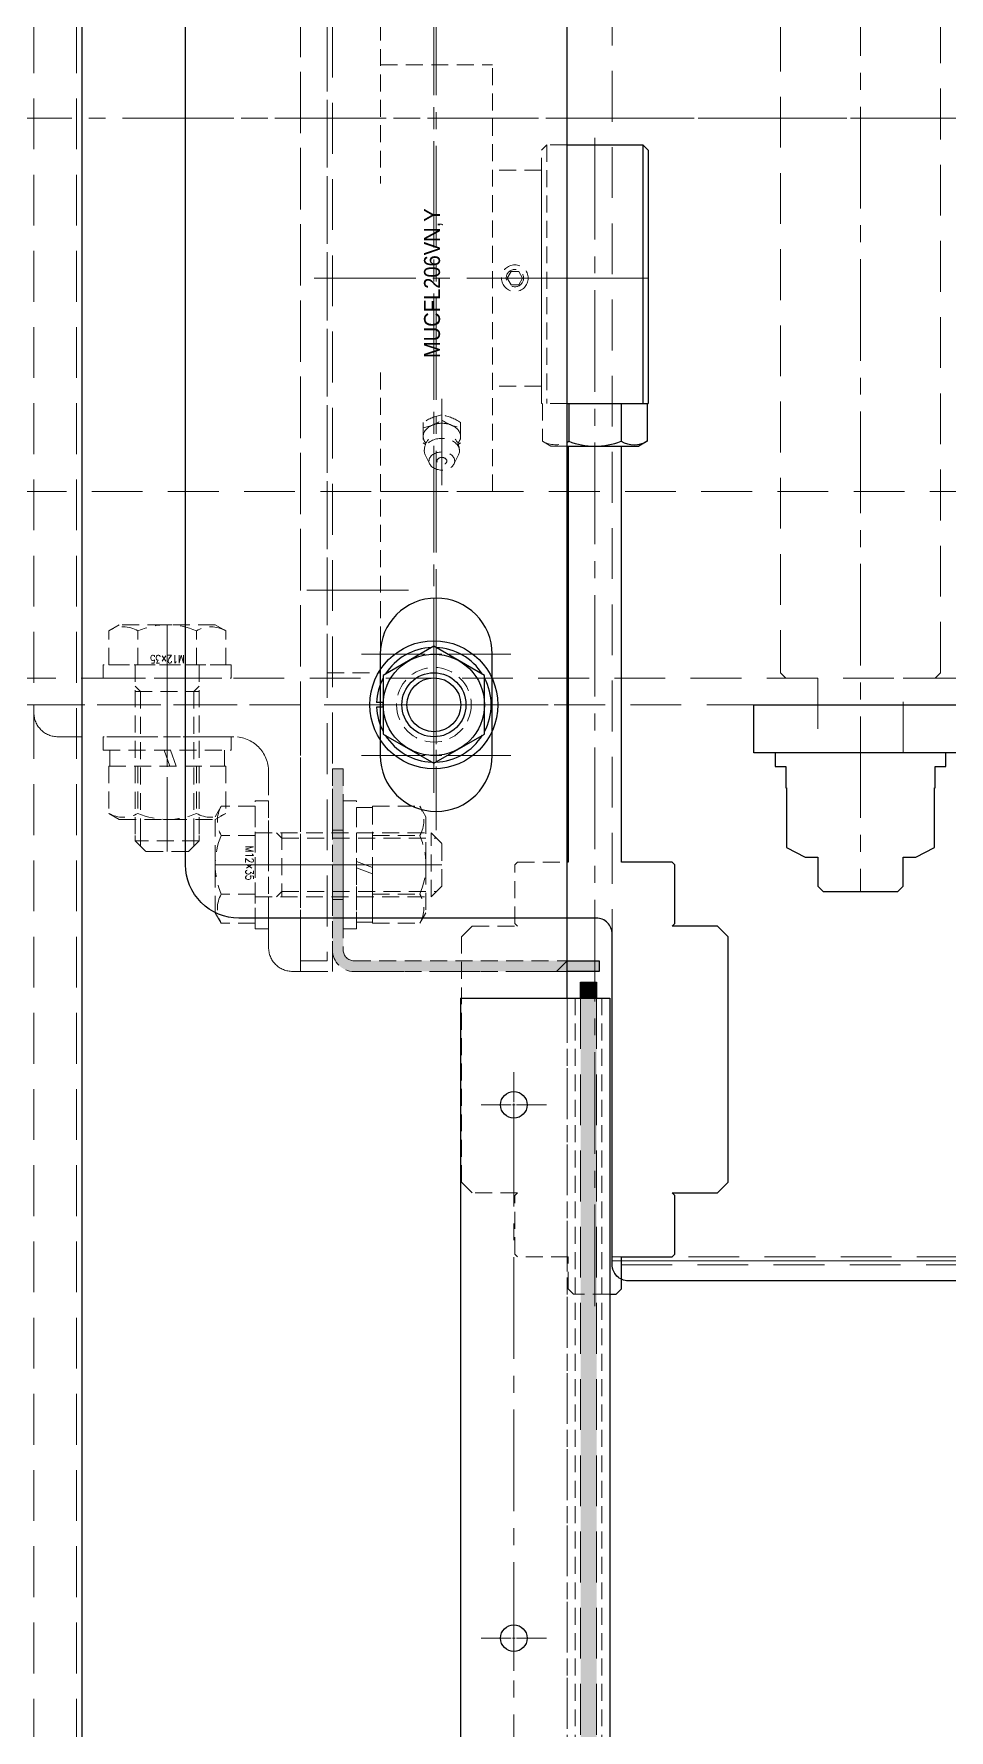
# Model space of a CAD drawing. Header units: millimetres. Extents: x 0 to 51411, y 0 to 16902.
# Drawn here: x 5429.5 to 5601.1, y 14788.7 to 15106.7 of the extents above; entities that cross this region are included whole.
import ezdxf

# ---------------------------------------------------------------- set-up
doc = ezdxf.new("R2010")
doc.units = ezdxf.units.MM
doc.linetypes.add('CENTER2', pattern=[28.575, 19.05, -3.175, 3.175, -3.175])
doc.linetypes.add('HIDDEN2', pattern=[4.7625, 3.175, -1.5875])
for name, color, linetype, lineweight in [('01_外形線', 7, 'Continuous', 25), ('03_かくれ線', 6, 'HIDDEN2', 13), ('04_中心線', 1, 'CENTER2', 9)]:
    doc.layers.add(name, color=color, linetype=linetype, lineweight=lineweight)
doc.layers.add('10_補助線', color=8, linetype='Continuous', lineweight=13, plot=False)
doc.styles.get("Standard").update_dxf_attribs({"font": 'arial.ttf'})
doc.styles.add('寸法用', font='simplex.shx', dxfattribs={"width": 0.8, "bigfont": '@extfont2.shx'})

# ---------------------------------------------------------------- blocks, each defined once
blk = doc.blocks.new('*U1484')
at = {"layer": '04_中心線', "color": 0, "linetype": 'CENTER2', "transparency": 16777216}
for p, q in [((0, 1.4), (0, 10.5)), ((-10.5, 0), (-1.4, 0)), ((1.4, 0), (10.5, 0)), ((0, -10.5), (0, -1.4))]:
    blk.add_line(p, q, dxfattribs=at)
at = {"layer": '04_中心線', "color": 0, "linetype": 'Continuous', "transparency": 16777216}
for p, q in [((-0.7, 0), (0.7, 0)), ((0, -0.7), (0, 0.7))]:
    blk.add_line(p, q, dxfattribs=at)
blk = doc.blocks.new('*U1505')
at = {"layer": '04_中心線', "color": 0, "linetype": 'CENTER2', "transparency": 16777216}
for p, q in [((0, 2.6), (0, 16.5)), ((-16.5, 0), (-2.6, 0)), ((2.6, 0), (16.5, 0)), ((0, -16.5), (0, -2.6))]:
    blk.add_line(p, q, dxfattribs=at)
at = {"layer": '04_中心線', "color": 0, "linetype": 'Continuous', "transparency": 16777216}
for p, q in [((-1.3, 0), (1.3, 0)), ((0, -1.3), (0, 1.3))]:
    blk.add_line(p, q, dxfattribs=at)
blk = doc.blocks.new('*U1437')
at = {"layer": '04_中心線', "color": 0, "linetype": 'CENTER2', "transparency": 16777216}
for p, q in [((0, 0.52), (0, 6.11)), ((-6.11, 0), (-0.52, 0)), ((0.52, 0), (6.11, 0)), ((0, -6.11), (0, -0.52))]:
    blk.add_line(p, q, dxfattribs=at)
at = {"layer": '04_中心線', "color": 0, "linetype": 'Continuous', "transparency": 16777216}
for p, q in [((-0.26, 0), (0.26, 0)), ((0, -0.26), (0, 0.26))]:
    blk.add_line(p, q, dxfattribs=at)
blk = doc.blocks.new('*U1438')
at = {"layer": '04_中心線', "color": 0, "linetype": 'CENTER2', "transparency": 16777216}
for p, q in [((0, 0.52), (0, 6.11)), ((-6.11, 0), (-0.52, 0)), ((0.52, 0), (6.11, 0)), ((0, -6.11), (0, -0.52))]:
    blk.add_line(p, q, dxfattribs=at)
at = {"layer": '04_中心線', "color": 0, "linetype": 'Continuous', "transparency": 16777216}
for p, q in [((-0.26, 0), (0.26, 0)), ((0, -0.26), (0, 0.26))]:
    blk.add_line(p, q, dxfattribs=at)
blk = doc.blocks.new('*U1863')
at = {"layer": '04_中心線', "color": 0, "linetype": 'CENTER2', "transparency": 16777216}
for p, q in [((0, 2.1), (0, 14)), ((-14, 0), (-2.1, 0)), ((2.1, 0), (14, 0)), ((0, -14), (0, -2.1))]:
    blk.add_line(p, q, dxfattribs=at)
at = {"layer": '04_中心線', "color": 0, "linetype": 'Continuous', "transparency": 16777216}
for p, q in [((-1.05, 0), (1.05, 0)), ((0, -1.05), (0, 1.05))]:
    blk.add_line(p, q, dxfattribs=at)
blk = doc.blocks.new('*U1864')
at = {"layer": '04_中心線', "color": 0, "linetype": 'CENTER2', "transparency": 16777216}
for p, q in [((0, 2.1), (0, 14)), ((-14, 0), (-2.1, 0)), ((2.1, 0), (14, 0)), ((0, -14), (0, -2.1))]:
    blk.add_line(p, q, dxfattribs=at)
at = {"layer": '04_中心線', "color": 0, "linetype": 'Continuous', "transparency": 16777216}
for p, q in [((-1.05, 0), (1.05, 0)), ((0, -1.05), (0, 1.05))]:
    blk.add_line(p, q, dxfattribs=at)

msp = doc.modelspace()

# ---------------------------------------------------------------- hatches: boundary and pattern name
at = {"transparency": 33554483}
h = msp.add_hatch(color=256, dxfattribs=at)
h.dxf.hatch_style = 1
h.paths.add_polyline_path([(5529.467, 14930.91), (5529.467, 14932.91), (5535.467, 14932.91), (5535.467, 14930.91)])
h = msp.add_hatch(color=256, dxfattribs=at)
h.dxf.hatch_style = 1
h.paths.add_polyline_path([(5531.964, 14925.9), (5531.964, 14928.9), (5534.964, 14928.9), (5534.964, 14925.9)])
at = {"layer": '03_かくれ線', "transparency": 33554495}
h = msp.add_hatch(color=256, dxfattribs=at)
h.dxf.hatch_style = 1
h.paths.add_polyline_path([(5485.467, 14934.91), (5485.467, 14968.91), (5487.467, 14968.91), (5487.467, 14934.91, 0.4142136), (5489.467, 14932.91), (5529.467, 14932.91), (5529.467, 14930.91), (5489.467, 14930.91, -0.4142136)])
h = msp.add_hatch(color=256, dxfattribs=at)
h.dxf.hatch_style = 1
h.paths.add_polyline_path([(5531.964, 13465.9), (5531.964, 14925.9), (5534.964, 14925.9), (5534.964, 13465.9)])

# ---------------------------------------------------------------- linework, layer by layer
for points in [[(5529.453, 14932.91), (5535.467, 14932.91), (5535.467, 14930.91), (5529.519, 14930.91)], [(5531.964, 14925.9), (5531.964, 14928.9), (5534.964, 14928.9), (5534.964, 14925.9)]]:
    msp.add_lwpolyline(points)
at = {"layer": '01_外形線'}
for p, q in [((5438.467, 15402.91), (5438.467, 13798.91)), ((5529.467, 14925.9), (5529.467, 15255.9)), ((5529.467, 15085.91), (5543.667, 15085.91)), ((5543.667, 15085.91), (5544.667, 15084.91)), ((5543.667, 15085.91), (5543.667, 15037.41)), ((5544.667, 15084.91), (5544.667, 15037.41)), ((5535.467, 14932.91), (5535.467, 14930.91)), ((5509.467, 14925.9), (5537.467, 14925.9)), ((5509.467, 14925.9), (5509.467, 14385.9)), ((5537.467, 14925.9), (5537.467, 14385.9))]:
    msp.add_line(p, q, dxfattribs=at)
at = {"layer": '01_外形線', "color": 2}
msp.add_lwpolyline([(6040.849, 14872.91), (5540.909, 14872.91, -0.4142136), (5537.909, 14875.91), (5537.909, 14937.91, 0.4142136), (5534.909, 14940.91), (5467.909, 14940.91, -0.4142136), (5457.909, 14950.91), (5457.909, 15230.91, -0.4142136), (5467.909, 15240.91), (5534.909, 15240.91, 0.4142136), (5537.909, 15243.91), (5537.909, 15305.91, -0.4142136), (5540.909, 15308.91), (6040.849, 15308.91)], format="xyb", dxfattribs=at)
at = {"layer": '01_外形線'}
for points in [[(5529.467, 15037.41), (5544.667, 15037.41)], [(5529.759, 15037.41), (5529.759, 15030.314)], [(5539.574, 15037.41), (5539.574, 15030.314)], [(5544.482, 15037.41), (5544.482, 15030.314)], [(5544.482, 15030.314), (5542.917, 15029.41)], [(5529.467, 15029.41), (5542.917, 15029.41)], [(5529.667, 15029.41), (5529.667, 14951.41), (5529.467, 14951.41)], [(5537.467, 14870.41), (5538.667, 14870.41), (5539.667, 14871.41), (5539.667, 14877.41), (5549.167, 14877.41), (5549.667, 14877.91), (5549.667, 14888.91), (5549.167, 14889.41), (5557.667, 14889.41), (5559.667, 14891.41), (5559.667, 14937.41), (5557.667, 14939.41), (5549.167, 14939.41), (5549.667, 14939.91), (5549.667, 14950.91), (5549.167, 14951.41), (5539.667, 14951.41), (5539.667, 15029.41)], [(5504.467, 14991.88), (5494.967, 14986.395)], [(5513.967, 14986.395), (5504.467, 14991.88)], [(5494.967, 14986.395), (5494.967, 14975.425)], [(5513.967, 14975.425), (5513.967, 14986.395)], [(5494.967, 14981.36), (5493.726, 14981.36)], [(5494.967, 14980.46), (5493.726, 14980.46)], [(5494.967, 14975.425), (5504.467, 14969.94)], [(5504.467, 14969.94), (5513.967, 14975.425)], [(5576.467, 14971.91), (5568.467, 14971.91), (5568.467, 14969.31), (5570.467, 14969.31), (5570.467, 14965.31), (5570.617, 14965.31), (5570.618, 14954.165), (5574.08, 14952.31), (5576.467, 14952.31), (5576.467, 14946.91), (5577.467, 14945.91), (5591.467, 14945.91), (5592.467, 14946.91), (5592.467, 14952.31), (5594.854, 14952.31), (5598.316, 14954.165), (5598.316, 14965.31), (5598.467, 14965.31), (5598.467, 14969.31), (5600.467, 14969.31), (5600.467, 14971.91), (5592.465, 14971.91)]]:
    msp.add_lwpolyline(points, dxfattribs=at)
for points in [[(5529.759, 15030.314, 0.1841118), (5539.574, 15030.314)], [(5539.574, 15030.314, 0.2679491), (5544.482, 15030.314)], [(5504.074, 14991.653, 0.248452), (5495.36, 14986.622)], [(5513.574, 14986.622, 0.248452), (5504.86, 14991.653)], [(5494.967, 14985.941, 0.1117542), (5493.726, 14981.36)], [(5513.967, 14975.879, 0.248452), (5513.967, 14985.941)], [(5493.726, 14980.46, 0.1117542), (5494.967, 14975.879)], [(5495.36, 14975.198, 0.248452), (5504.074, 14970.167)], [(5504.86, 14970.167, 0.248452), (5513.574, 14975.198)]]:
    msp.add_lwpolyline(points, format="xyb", dxfattribs=at)
at = {"layer": '01_外形線', "color": 2}
msp.add_lwpolyline([(5494.409, 14990.41), (5494.409, 14971.41, 1), (5515.409, 14971.41), (5515.409, 14990.41, 1)], format="xyb", close=True, dxfattribs=at)
at = {"layer": '01_外形線'}
msp.add_lwpolyline([(5776.717, 14980.91), (5776.717, 14971.91), (5564.467, 14971.91), (5564.467, 14980.91)], close=True, dxfattribs=at)
for centre, radius in [((5504.467, 14980.91), 12), ((5504.467, 14980.91), 9.5), ((5504.467, 14980.91), 6), ((5504.467, 14980.91), 5.053), ((5519.467, 14905.9), 2.5), ((5519.467, 14805.9), 2.5)]:
    msp.add_circle(centre, radius, dxfattribs=at)
msp.add_arc((5527.306, 15034.564), 4.907, 296.12868, 299.99999, dxfattribs=at)
at = {"layer": '03_かくれ線', "ltscale": 3}
for p, q in [((5429.467, 15408.91), (5429.467, 13792.91)), ((5437.467, 15408.91), (5437.467, 13792.91)), ((5485.467, 15250.91), (5485.467, 14930.91)), ((5529.467, 13445.9), (5529.467, 14925.9)), ((5531.964, 14925.9), (5531.964, 13465.9)), ((5534.964, 14925.9), (5534.964, 13465.9))]:
    msp.add_line(p, q, dxfattribs=at)
at = {"layer": '03_かくれ線'}
for p, q in [((5484.467, 15127.664), (5484.467, 15060.91)), ((5494.467, 15127.664), (5494.467, 15078.615)), ((5494.467, 15100.91), (5515.467, 15100.91)), ((5515.467, 15020.91), (5515.467, 15100.91)), ((5524.667, 15084.91), (5525.667, 15085.91)), ((5524.667, 15037.41), (5524.667, 15084.91)), ((5525.667, 15085.91), (5525.667, 15037.41)), ((5529.467, 15085.91), (5525.667, 15085.91)), ((5524.667, 15081.16), (5515.467, 15081.16)), ((5524.667, 15081.16), (5524.667, 15040.66)), ((5518.224, 15060.91), (5518.945, 15062.16)), ((5518.945, 15062.16), (5520.389, 15062.16)), ((5520.389, 15062.16), (5521.11, 15060.91)), ((5484.467, 15060.91), (5484.467, 14994.156)), ((5518.945, 15059.66), (5518.224, 15060.91)), ((5520.389, 15059.66), (5518.945, 15059.66)), ((5521.11, 15060.91), (5520.389, 15059.66)), ((5494.467, 15043.205), (5494.467, 14994.156)), ((5524.667, 15040.66), (5515.467, 15040.66)), ((5529.467, 15037.41), (5524.667, 15037.41)), ((5502.467, 15033.834), (5502.467, 15030.004)), ((5502.467, 15032.861), (5502.467, 15033.834)), ((5505.967, 15034.29), (5505.967, 15035.262)), ((5509.467, 15033.834), (5509.467, 15030.004)), ((5509.467, 15032.861), (5509.467, 15033.834)), ((5502.467, 15030.004), (5502.898, 15029.736)), ((5509.467, 15030.004), (5509.036, 15029.736)), ((5503.704, 15026.05), (5502.856, 15027.747)), ((5508.23, 15026.05), (5509.078, 15027.747)), ((5526.417, 15029.41), (5529.467, 15029.41)), ((5494.467, 15020.91), (5515.467, 15020.91)), ((5484.467, 14986.91), (5484.467, 14994.156)), ((5494.467, 14986.91), (5494.467, 14994.156)), ((5484.467, 14986.91), (5494.467, 14986.91)), ((5485.467, 14968.91), (5485.467, 14934.91)), ((5487.467, 14968.91), (5485.467, 14968.91)), ((5487.467, 14968.91), (5487.467, 14934.91)), ((5485.467, 14957.41), (5487.467, 14957.41)), ((5485.467, 14944.41), (5487.467, 14944.41)), ((5489.467, 14932.91), (5529.453, 14932.91)), ((5489.467, 14930.91), (5529.519, 14930.91)), ((5529.467, 14925.9), (5529.467, 14385.9)), ((5530.967, 14925.9), (5530.967, 14385.9)), ((5535.967, 14925.9), (5535.967, 14385.9))]:
    msp.add_line(p, q, dxfattribs=at)
at = {"layer": '03_かくれ線', "ltscale": 3, "transparency": 33554559}
msp.add_line((3209.467, 14985.91), (5779.467, 14985.91), dxfattribs=at)
at = {"layer": '03_かくれ線', "color": 2, "ltscale": 3}
for points in [[(5540.909, 15308.91), (5831.909, 15308.91, -0.4142136), (5833.909, 15306.91), (5833.909, 15300.91), (5837.909, 15300.91), (5837.909, 14880.91), (5833.909, 14880.91), (5833.909, 14874.91, -0.4142136), (5831.909, 14872.91), (5540.909, 14872.91, -0.4142136), (5537.909, 14875.91), (5537.909, 15305.91, -0.4142136)], [(5537.909, 14877.41), (6034.909, 14877.41, 0.4142136), (6036.409, 14878.91), (6036.409, 15302.91, 0.4142136), (6034.909, 15304.41), (5537.909, 15304.41), (5537.909, 15305.91), (6034.909, 15305.91, -0.4142136), (6037.909, 15302.91), (6037.909, 14878.91, -0.4142136), (6034.909, 14875.91), (5537.909, 14875.91)]]:
    msp.add_lwpolyline(points, format="xyb", close=True, dxfattribs=at)
at = {"layer": '03_かくれ線', "ltscale": 3}
msp.add_lwpolyline([(5479.467, 15250.91), (5527.467, 15250.91), (5529.467, 15248.91), (5529.467, 14932.91), (5527.467, 14930.91), (5479.467, 14930.91), (5479.467, 15250.91)], dxfattribs=at)
msp.add_lwpolyline([(5484.467, 15248.91), (5484.467, 14932.91), (5479.467, 14932.91), (5479.467, 15248.91)], close=True, dxfattribs=at)
at = {"layer": '03_かくれ線', "ltscale": 3, "transparency": 33554559}
for points in [[(5576.467, 15209.91), (5576.467, 15195.91), (5570.467, 15195.91), (5569.467, 15194.91), (5569.467, 14986.91), (5570.467, 14985.91), (5576.467, 14985.91), (5576.467, 14971.91)], [(5592.465, 14971.91), (5592.467, 14985.91), (5598.467, 14985.91), (5599.467, 14986.91), (5599.467, 15194.91), (5598.467, 15195.91), (5592.467, 15195.91), (5592.467, 15209.91)], [(3209.467, 15018.91), (3211.467, 15020.91), (5777.467, 15020.91), (5779.467, 15018.91), (5779.467, 14980.91), (3209.467, 14980.91), (3209.467, 15018.91)]]:
    msp.add_lwpolyline(points, dxfattribs=at)
at = {"layer": '03_かくれ線'}
for points in [[(5524.852, 15037.41), (5524.852, 15030.314)], [(5524.852, 15030.314), (5526.417, 15029.41)], [(5487.467, 14938.91), (5487.467, 14962.91)], [(5489.967, 14962.91), (5487.467, 14962.91)], [(5489.967, 14938.91), (5489.967, 14962.91)], [(5464.604, 14961.88), (5463.467, 14959.91)], [(5463.467, 14941.91), (5463.467, 14959.91)], [(5470.967, 14961.88), (5464.604, 14961.88)], [(5470.967, 14961.88), (5470.967, 14939.94)], [(5489.967, 14961.66), (5489.967, 14951.51)], [(5489.967, 14961.66), (5492.967, 14961.66)], [(5492.967, 14961.88), (5501.83, 14961.88)], [(5492.967, 14961.88), (5492.967, 14939.94)], [(5492.967, 14961.66), (5492.967, 14950.418)], [(5501.83, 14961.88), (5502.967, 14959.91)], [(5502.967, 14959.91), (5502.967, 14941.91)], [(5470.967, 14956.91), (5503.967, 14956.91)], [(5475.967, 14955.91), (5474.967, 14956.91)], [(5475.967, 14956.91), (5475.967, 14944.91)], [(5503.967, 14956.91), (5505.967, 14954.91)], [(5503.967, 14944.91), (5503.967, 14956.91)], [(5470.967, 14956.395), (5464.604, 14956.395)], [(5475.967, 14955.91), (5504.967, 14955.91)], [(5492.967, 14956.395), (5501.83, 14956.395)], [(5505.967, 14946.91), (5505.967, 14954.91)], [(5489.967, 14950.91), (5487.467, 14950.91)], [(5489.967, 14951.51), (5492.967, 14950.418)], [(5492.967, 14950.91), (5489.967, 14950.91)], [(5489.967, 14950.31), (5489.967, 14940.16)], [(5489.967, 14950.31), (5492.967, 14949.218)], [(5502.967, 14950.91), (5492.967, 14950.91)], [(5537.467, 14870.41), (5530.667, 14870.41), (5529.667, 14871.41), (5529.667, 14877.41), (5520.167, 14877.41), (5519.667, 14877.91), (5519.667, 14888.91), (5520.167, 14889.41), (5511.667, 14889.41), (5509.667, 14891.41), (5509.667, 14937.41), (5511.667, 14939.41), (5520.167, 14939.41), (5519.667, 14939.91), (5519.667, 14950.91), (5520.167, 14951.41), (5529.467, 14951.41)], [(5492.967, 14949.218), (5492.967, 14940.16)], [(5470.967, 14945.425), (5464.604, 14945.425)], [(5470.967, 14944.91), (5503.967, 14944.91)], [(5475.967, 14945.91), (5474.967, 14944.91)], [(5475.967, 14945.91), (5504.967, 14945.91)], [(5492.967, 14945.425), (5501.83, 14945.425)], [(5503.967, 14944.91), (5505.967, 14946.91)], [(5464.604, 14939.94), (5463.467, 14941.91)], [(5501.83, 14939.94), (5502.967, 14941.91)], [(5470.967, 14939.94), (5464.604, 14939.94)], [(5487.467, 14938.91), (5489.967, 14938.91)], [(5492.967, 14940.16), (5489.967, 14940.16)], [(5492.967, 14939.94), (5501.83, 14939.94)]]:
    msp.add_lwpolyline(points, dxfattribs=at)
at = {"layer": '03_かくれ線', "transparency": 33554559}
for points in [[(5443.497, 14994.773), (5445.467, 14995.91)], [(5443.497, 14988.41), (5443.497, 14994.773)], [(5463.467, 14995.91), (5445.467, 14995.91)], [(5448.982, 14988.41), (5448.982, 14994.773)], [(5459.952, 14988.41), (5459.952, 14994.773)], [(5465.437, 14994.773), (5463.467, 14995.91)], [(5465.437, 14988.41), (5465.437, 14994.773)], [(5443.497, 14988.41), (5465.437, 14988.41)], [(5448.467, 14988.41), (5448.467, 14956.41)], [(5460.467, 14988.41), (5460.467, 14956.41)], [(5449.467, 14983.41), (5448.467, 14984.41)], [(5448.467, 14983.41), (5460.467, 14983.41)], [(5449.467, 14983.41), (5449.467, 14956.41)], [(5459.467, 14983.41), (5460.467, 14984.41)], [(5459.467, 14983.41), (5459.467, 14956.41)], [(5443.717, 14972.41), (5443.717, 14969.41)], [(5453.867, 14972.41), (5454.959, 14969.41)], [(5455.067, 14972.41), (5456.159, 14969.41)], [(5465.217, 14969.41), (5465.217, 14972.41)], [(5443.497, 14969.41), (5443.497, 14960.547)], [(5443.497, 14969.41), (5465.437, 14969.41)], [(5448.982, 14969.41), (5448.982, 14960.547)], [(5459.952, 14969.41), (5459.952, 14960.547)], [(5465.437, 14969.41), (5465.437, 14960.547)], [(5443.497, 14960.547), (5445.467, 14959.41)], [(5465.437, 14960.547), (5463.467, 14959.41)], [(5445.467, 14959.41), (5463.467, 14959.41)], [(5448.467, 14956.41), (5448.467, 14955.41)], [(5448.467, 14955.41), (5450.467, 14953.41)], [(5460.467, 14955.41), (5448.467, 14955.41)], [(5449.467, 14956.41), (5449.467, 14954.41)], [(5458.467, 14953.41), (5450.467, 14953.41)], [(5460.467, 14955.41), (5458.467, 14953.41)], [(5459.467, 14956.41), (5459.467, 14954.41)], [(5460.467, 14956.41), (5460.467, 14955.41)]]:
    msp.add_lwpolyline(points, dxfattribs=at)
for points in [[(5448.982, 14994.773, 0.2679491), (5443.497, 14994.773)], [(5459.952, 14994.773, 0.2073316), (5448.982, 14994.773)], [(5465.437, 14994.773, 0.2679491), (5459.952, 14994.773)], [(5443.497, 14960.547, 0.2679491), (5448.982, 14960.547)], [(5448.982, 14960.547, 0.2073316), (5459.952, 14960.547)], [(5459.952, 14960.547, 0.2679491), (5465.437, 14960.547)]]:
    msp.add_lwpolyline(points, format="xyb", dxfattribs=at)
for points in [[(5466.467, 14988.41), (5442.467, 14988.41), (5442.467, 14985.91), (5466.467, 14985.91)], [(5466.467, 14974.91), (5442.467, 14974.91), (5442.467, 14972.41), (5466.467, 14972.41)]]:
    msp.add_lwpolyline(points, close=True, dxfattribs=at)
at = {"layer": '03_かくれ線', "ltscale": 3}
msp.add_lwpolyline([(5429.467, 14980.91), (5479.467, 14980.91), (5479.467, 14930.91), (5477.967, 14930.91, -0.4142136), (5473.467, 14935.41), (5473.467, 14968.41, 0.4142136), (5466.967, 14974.91), (5433.967, 14974.91, -0.4142136), (5429.467, 14979.41), (5429.467, 14980.91)], format="xyb", dxfattribs=at)
at = {"layer": '03_かくれ線'}
msp.add_lwpolyline([(5473.467, 14962.91), (5473.467, 14938.91), (5470.967, 14938.91), (5470.967, 14962.91)], close=True, dxfattribs=at)
for points in [[(5464.604, 14956.395, -0.2679491), (5464.604, 14961.88)], [(5501.83, 14961.88, -0.2679491), (5501.83, 14956.395)], [(5464.604, 14945.425, -0.2073316), (5464.604, 14956.395)], [(5501.83, 14956.395, -0.2073316), (5501.83, 14945.425)], [(5464.604, 14939.94, -0.2679491), (5464.604, 14945.425)], [(5501.83, 14945.425, -0.2679491), (5501.83, 14939.94)]]:
    msp.add_lwpolyline(points, format="xyb", dxfattribs=at)
for centre, radius in [((5519.667, 15060.91), 2.5), ((5519.667, 15060.91), 1.634), ((5504.467, 14980.91), 7)]:
    msp.add_circle(centre, radius, dxfattribs=at)
for centre, radius, start, end in [((5507.471, 15026.577), 8.815, 99.82549, 124.58982), ((5500.963, 15041.547), 8.815, 279.82549, 304.58982), ((5504.463, 15026.577), 8.815, 55.41018, 80.17451), ((5510.971, 15041.547), 8.815, 235.41018, 260.17451), ((5505.967, 15028.525), 3.3, 139.25246, 180), ((5505.967, 15028.525), 3.3, 0, 40.74754), ((5527.306, 15034.564), 4.907, 240.00001, 296.12868), ((5489.467, 14934.91), 4, 180, 270), ((5489.467, 14934.91), 2, 180, 270)]:
    msp.add_arc(centre, radius, start, end, dxfattribs=at)
for centre, major_axis, start_param, end_param in [((5505.967, 15031.212), (-3.5, 0), 5.2359878, 6.2831853), ((5505.967, 15031.212), (-3.5, 0), 4.1887902, 5.2359878), ((5505.967, 15031.212), (-3.5, 0), 4.1887902, 5.2359878), ((5505.967, 15031.212), (3.5, 0), 0, 1.0471976), ((5505.967, 15028.525), (-3.3, 0), 2.8017557, 6.6230222), ((5505.967, 15031.212), (-3.5, 0), 0, 0.5473152), ((5505.967, 15031.212), (3.5, 0), 5.7358701, 6.2831853)]:
    msp.add_ellipse(centre, major_axis=major_axis, ratio=0.7071068, start_param=start_param, end_param=end_param, dxfattribs=at)
for major_axis in [(-2.4, 0), (-0.929, 0)]:
    msp.add_ellipse((5505.967, 15026.615), major_axis=major_axis, ratio=0.7071068, dxfattribs=at)
at = {"layer": '04_中心線', "transparency": 33554559}
for p, q in [((5584.467, 15235.91), (5584.467, 14945.91)), ((5779.467, 15090.91), (3209.467, 15090.91))]:
    msp.add_line(p, q, dxfattribs=at)
at = {"layer": '04_中心線'}
for p, q in [((5504.467, 15200.91), (5504.467, 14980.91)), ((5534.667, 14868.137), (5534.667, 15089.819)), ((5529.667, 15060.91), (5479.467, 15060.91)), ((5544.667, 15060.91), (5524.667, 15060.91)), ((5505.967, 15022.08), (5505.967, 15038.243)), ((5499.702, 15002.41), (5479.467, 15002.41)), ((5454.467, 14986.405), (5454.467, 14969.303)), ((5465.467, 14950.91), (5498.467, 14950.91)), ((5476.467, 14950.91), (5496.467, 14950.91)), ((5519.467, 14905.9), (5519.467, 14405.9))]:
    msp.add_line(p, q, dxfattribs=at)
at = {"layer": '04_中心線', "color": 4}
msp.add_line((5504.467, 14980.91), (5504.467, 15200.91), dxfattribs=at)
at = {"layer": '04_中心線', "color": 2}
for p, q in [((5504.909, 14980.91), (5504.909, 15200.91)), ((5447.909, 15090.91), (6052.969, 15090.91)), ((5527.909, 15090.91), (5847.909, 15090.91)), ((5483.909, 14980.91), (5525.909, 14980.91))]:
    msp.add_line(p, q, dxfattribs=at)
at = {"layer": '04_中心線', "transparency": 33554559}
msp.add_lwpolyline([(5454.467, 14995.91), (5454.467, 14953.41)], dxfattribs=at)
at = {"layer": '04_中心線'}
for points in [[(5504.467, 14968.91), (5504.467, 14992.91)], [(5516.467, 14980.91), (5492.467, 14980.91)], [(5463.467, 14950.91), (5505.967, 14950.91)]]:
    msp.add_lwpolyline(points, dxfattribs=at)
at = {"layer": '10_補助線', "color": 2}
msp.add_line((5537.909, 14876.66), (6034.909, 14876.66), dxfattribs=at)

# ---------------------------------------------------------------- block references
at = {"layer": '04_中心線', "color": 2, "linetype": 'CENTER2'}
for name, p in [('*U1863', (5504.909, 14990.41)), ('*U1864', (5504.909, 14971.41))]:
    msp.add_blockref(name, p, dxfattribs=at)
at = {"layer": '04_中心線', "linetype": 'CENTER2', "rotation": 270}
for name, p in [('*U1505', (5504.467, 14980.91)), ('*U1484', (5504.467, 14980.91)), ('*U1437', (5519.467, 14905.9)), ('*U1438', (5519.467, 14805.9))]:
    msp.add_blockref(name, p, dxfattribs=at)

# ---------------------------------------------------------------- texts
at = {"layer": '03_かくれ線', "transparency": 33554559, "style": '寸法用', "width": 0.8}
msp.add_text('M12×35', height=1.5, rotation=180, dxfattribs=at).set_placement((5457.713, 14990.21))
at = {"layer": '03_かくれ線', "style": '寸法用', "width": 0.8}
msp.add_text('M12×35', height=1.5, rotation=270, dxfattribs=at).set_placement((5469.167, 14954.475))
at = {"layer": '10_補助線', "width": 0.9}
msp.add_text('MUCFL206VN,Y', height=3, rotation=90, dxfattribs=at).set_placement((5505.617, 15045.91))

doc.saveas('drawing.dxf')
